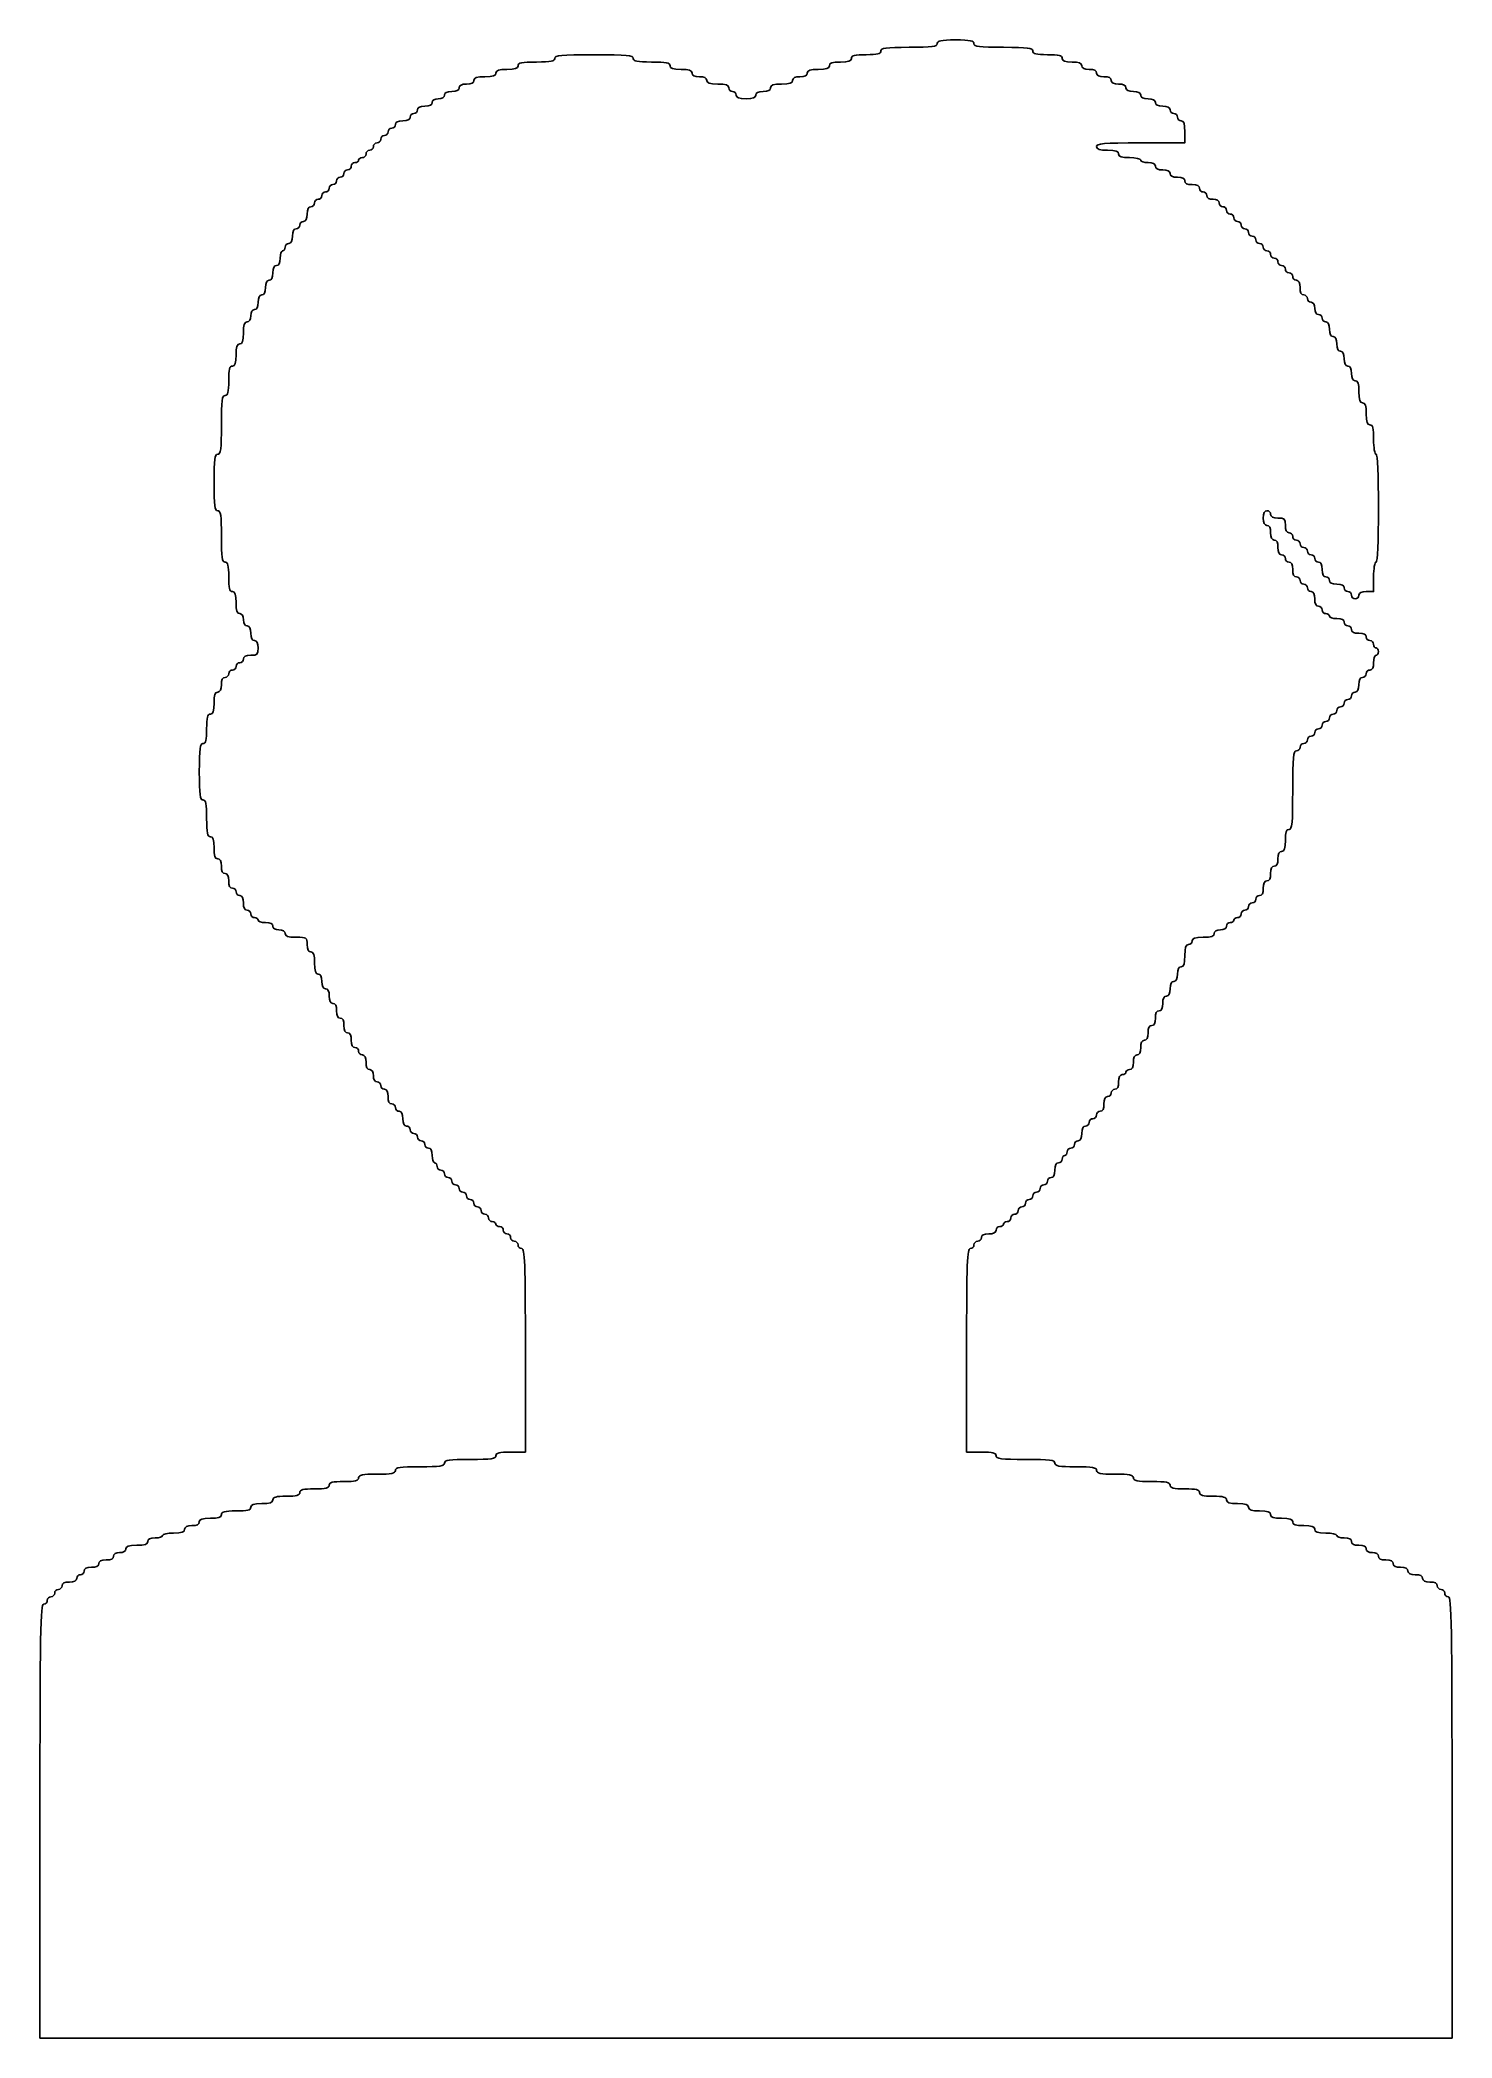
# Model space of a CAD drawing. Extents: x 59.8 to 108.5, y 158.6 to 227.6.
import ezdxf

# ---------------------------------------------------------------- set-up
doc = ezdxf.new("R2010")
doc.units = 0
doc.layers.add('Layer_2', color=7, linetype='CONTINUOUS')

msp = doc.modelspace()

# ---------------------------------------------------------------- linework, layer by layer
at = {"layer": 'Layer_2', "color": 7}
for points in [[(99.300502, 224.422009), (99.300502, 224.041009), (97.776502, 224.041009)], [(105.81983, 209.055001), (105.81983, 208.547001), (105.56583, 208.547001)], [(76.017167, 178.82892), (76.525167, 178.82892), (76.525167, 182.34259)], [(91.765162, 182.34251), (91.765162, 178.82884), (92.273162, 178.82884)], [(108.52917, 166.21344), (108.52917, 158.59344), (84.145167, 158.59344), (59.761166, 158.59344), (59.761166, 166.08652)]]:
    msp.add_lwpolyline(points, dxfattribs=at)
for points in [[(77.541168, 226.962009), (77.541168, 227.069607), (77.74813, 227.089009), (78.895835, 227.089009)], [(78.895835, 227.089009), (80.043539, 227.089009), (80.250501, 227.069609), (80.250501, 226.962009)], [(87.785835, 226.962009), (87.785835, 227.060789), (87.898723, 227.089009), (88.293835, 227.089009)], [(88.293835, 227.089009), (88.688946, 227.089009), (88.801835, 227.117229), (88.801835, 227.216009)], [(88.801835, 227.216009), (88.801835, 227.321536), (88.966464, 227.343009), (89.775501, 227.343009)], [(89.775501, 227.343009), (90.584539, 227.343009), (90.749168, 227.364479), (90.749168, 227.470009)], [(90.749168, 227.470009), (90.749168, 227.571609), (90.876168, 227.597009), (91.384168, 227.597009)], [(91.384168, 227.597009), (91.892168, 227.597009), (92.019168, 227.571609), (92.019168, 227.470009)], [(92.019168, 227.470009), (92.019168, 227.364176), (92.188502, 227.343009), (93.035168, 227.343009)], [(93.035168, 227.343009), (93.881835, 227.343009), (94.051168, 227.321839), (94.051168, 227.216009)], [(94.051168, 227.216009), (94.051168, 227.117229), (94.164057, 227.089009), (94.559168, 227.089009)], [(94.559168, 227.089009), (94.95428, 227.089009), (95.067168, 227.060789), (95.067168, 226.962009)], [(75.128168, 226.327009), (75.41039, 226.327009), (75.509168, 226.359939), (75.509168, 226.454009)], [(75.509168, 226.454009), (75.509168, 226.548079), (75.607948, 226.581009), (75.890168, 226.581009)], [(75.890168, 226.581009), (76.17239, 226.581009), (76.271168, 226.613939), (76.271168, 226.708009)], [(76.271168, 226.708009), (76.271168, 226.809609), (76.398168, 226.835009), (76.906168, 226.835009)], [(76.906168, 226.835009), (77.414168, 226.835009), (77.541168, 226.860409), (77.541168, 226.962009)], [(80.250501, 226.962009), (80.250501, 226.860409), (80.377501, 226.835009), (80.885501, 226.835009)], [(80.885501, 226.835009), (81.393501, 226.835009), (81.520501, 226.809609), (81.520501, 226.708009)], [(81.520501, 226.708009), (81.520501, 226.613939), (81.619281, 226.581009), (81.901501, 226.581009)], [(81.901501, 226.581009), (82.183723, 226.581009), (82.282501, 226.548079), (82.282501, 226.454009)], [(82.282501, 226.454009), (82.282501, 226.369339), (82.367171, 226.327009), (82.536501, 226.327009)], [(86.007835, 226.327009), (86.177168, 226.327009), (86.261835, 226.369339), (86.261835, 226.454009)], [(86.261835, 226.454009), (86.261835, 226.548079), (86.360615, 226.581009), (86.642835, 226.581009)], [(86.642835, 226.581009), (86.925057, 226.581009), (87.023835, 226.613939), (87.023835, 226.708009)], [(87.023835, 226.708009), (87.023835, 226.802079), (87.122615, 226.835009), (87.404835, 226.835009)], [(87.404835, 226.835009), (87.687057, 226.835009), (87.785835, 226.867939), (87.785835, 226.962009)], [(95.067168, 226.962009), (95.067168, 226.870289), (95.161238, 226.835009), (95.405835, 226.835009)], [(95.405835, 226.835009), (95.650428, 226.835009), (95.744502, 226.799729), (95.744502, 226.708009)], [(95.744502, 226.708009), (95.744502, 226.623339), (95.829172, 226.581009), (95.998502, 226.581009)], [(95.998502, 226.581009), (96.167835, 226.581009), (96.252502, 226.538679), (96.252502, 226.454009)], [(96.252502, 226.454009), (96.252502, 226.369339), (96.337172, 226.327009), (96.506502, 226.327009)], [(73.519501, 225.565009), (73.651205, 225.565009), (73.731168, 225.612989), (73.731168, 225.692009)], [(73.731168, 225.692009), (73.731168, 225.776679), (73.815838, 225.819009), (73.985168, 225.819009)], [(73.985168, 225.819009), (74.154501, 225.819009), (74.239168, 225.861339), (74.239168, 225.946009)], [(74.239168, 225.946009), (74.239168, 226.030679), (74.323838, 226.073009), (74.493168, 226.073009)], [(74.493168, 226.073009), (74.662501, 226.073009), (74.747168, 226.115339), (74.747168, 226.200009)], [(74.747168, 226.200009), (74.747168, 226.294079), (74.845948, 226.327009), (75.128168, 226.327009)], [(82.536501, 226.327009), (82.705835, 226.327009), (82.790501, 226.284679), (82.790501, 226.200009)], [(82.790501, 226.200009), (82.790501, 226.105939), (82.889281, 226.073009), (83.171501, 226.073009)], [(83.171501, 226.073009), (83.453723, 226.073009), (83.552501, 226.040079), (83.552501, 225.946009)], [(83.552501, 225.946009), (83.552501, 225.876159), (83.609651, 225.819009), (83.679501, 225.819009)], [(83.679501, 225.819009), (83.749351, 225.819009), (83.806501, 225.761859), (83.806501, 225.692009)], [(83.806501, 225.692009), (83.806501, 225.600289), (83.900571, 225.565009), (84.145168, 225.565009)], [(84.145168, 225.565009), (84.389761, 225.565009), (84.483835, 225.600289), (84.483835, 225.692009)], [(84.483835, 225.692009), (84.483835, 225.776679), (84.568505, 225.819009), (84.737835, 225.819009)], [(84.737835, 225.819009), (84.907168, 225.819009), (84.991835, 225.861339), (84.991835, 225.946009)], [(84.991835, 225.946009), (84.991835, 226.040079), (85.090615, 226.073009), (85.372835, 226.073009)], [(85.372835, 226.073009), (85.655057, 226.073009), (85.753835, 226.105939), (85.753835, 226.200009)], [(85.753835, 226.200009), (85.753835, 226.284679), (85.838505, 226.327009), (86.007835, 226.327009)], [(96.506502, 226.327009), (96.675835, 226.327009), (96.760502, 226.284679), (96.760502, 226.200009)], [(96.760502, 226.200009), (96.760502, 226.115339), (96.845172, 226.073009), (97.014502, 226.073009)], [(97.014502, 226.073009), (97.183835, 226.073009), (97.268502, 226.030679), (97.268502, 225.946009)], [(97.268502, 225.946009), (97.268502, 225.861339), (97.353172, 225.819009), (97.522502, 225.819009)], [(97.522502, 225.819009), (97.691835, 225.819009), (97.776502, 225.776679), (97.776502, 225.692009)], [(97.776502, 225.692009), (97.776502, 225.607339), (97.861172, 225.565009), (98.030502, 225.565009)], [(72.545834, 224.930009), (72.545834, 224.999859), (72.602984, 225.057009), (72.672834, 225.057009)], [(72.672834, 225.057009), (72.742684, 225.057009), (72.799834, 225.114159), (72.799834, 225.184009)], [(72.799834, 225.184009), (72.799834, 225.268679), (72.884504, 225.311009), (73.053834, 225.311009)], [(73.053834, 225.311009), (73.223168, 225.311009), (73.307834, 225.353339), (73.307834, 225.438009)], [(73.307834, 225.438009), (73.307834, 225.517029), (73.387794, 225.565009), (73.519501, 225.565009)], [(98.030502, 225.565009), (98.199835, 225.565009), (98.284502, 225.522679), (98.284502, 225.438009)], [(98.284502, 225.438009), (98.284502, 225.353339), (98.369172, 225.311009), (98.538502, 225.311009)], [(98.538502, 225.311009), (98.707835, 225.311009), (98.792502, 225.268679), (98.792502, 225.184009)], [(98.792502, 225.184009), (98.792502, 225.114159), (98.849652, 225.057009), (98.919502, 225.057009)], [(98.919502, 225.057009), (98.989352, 225.057009), (99.046502, 224.999859), (99.046502, 224.930009)], [(71.529834, 224.168009), (71.529834, 224.237859), (71.586984, 224.295009), (71.656834, 224.295009)], [(71.656834, 224.295009), (71.726684, 224.295009), (71.783834, 224.352159), (71.783834, 224.422009)], [(71.783834, 224.422009), (71.783834, 224.491859), (71.840984, 224.549009), (71.910834, 224.549009)], [(71.910834, 224.549009), (71.980684, 224.549009), (72.037834, 224.606159), (72.037834, 224.676009)], [(72.037834, 224.676009), (72.037834, 224.760679), (72.122504, 224.803009), (72.291834, 224.803009)], [(72.291834, 224.803009), (72.461168, 224.803009), (72.545834, 224.845339), (72.545834, 224.930009)], [(99.046502, 224.930009), (99.046502, 224.860159), (99.103652, 224.803009), (99.173502, 224.803009)], [(99.173502, 224.803009), (99.267572, 224.803009), (99.300502, 224.704229), (99.300502, 224.422009)], [(70.894834, 223.533009), (70.964684, 223.533009), (71.021834, 223.590159), (71.021834, 223.660009)], [(71.021834, 223.660009), (71.021834, 223.729859), (71.078984, 223.787009), (71.148834, 223.787009)], [(71.148834, 223.787009), (71.218684, 223.787009), (71.275834, 223.844159), (71.275834, 223.914009)], [(71.275834, 223.914009), (71.275834, 223.983859), (71.332984, 224.041009), (71.402834, 224.041009)], [(71.402834, 224.041009), (71.472684, 224.041009), (71.529834, 224.098159), (71.529834, 224.168009)], [(97.776502, 224.041009), (96.47828, 224.041009), (96.252502, 224.022199), (96.252502, 223.914009)], [(96.252502, 223.914009), (96.252502, 223.819939), (96.351282, 223.787009), (96.633502, 223.787009)], [(96.633502, 223.787009), (96.915724, 223.787009), (97.014502, 223.754079), (97.014502, 223.660009)], [(97.014502, 223.660009), (97.014502, 223.565939), (97.113282, 223.533009), (97.395502, 223.533009)], [(70.132834, 222.855669), (70.202684, 222.855669), (70.259834, 222.912819), (70.259834, 222.982669)], [(70.259834, 222.982669), (70.259834, 223.052519), (70.316984, 223.109669), (70.386834, 223.109669)], [(70.386834, 223.109669), (70.456684, 223.109669), (70.513834, 223.166819), (70.513834, 223.236669)], [(70.513834, 223.236669), (70.513834, 223.306519), (70.570984, 223.363669), (70.640834, 223.363669)], [(70.640834, 223.363669), (70.710684, 223.363669), (70.767834, 223.401769), (70.767834, 223.448339)], [(70.767834, 223.448339), (70.767834, 223.494909), (70.824984, 223.533009), (70.894834, 223.533009)], [(97.395502, 223.533009), (97.605052, 223.533009), (97.776502, 223.494909), (97.776502, 223.448339)], [(97.776502, 223.448339), (97.776502, 223.401769), (97.890802, 223.363669), (98.030502, 223.363669)], [(98.030502, 223.363669), (98.199835, 223.363669), (98.284502, 223.321339), (98.284502, 223.236669)], [(98.284502, 223.236669), (98.284502, 223.151999), (98.369172, 223.109669), (98.538502, 223.109669)], [(98.538502, 223.109669), (98.707835, 223.109669), (98.792502, 223.067339), (98.792502, 222.982669)], [(98.792502, 222.982669), (98.792502, 222.897999), (98.877172, 222.855669), (99.046502, 222.855669)], [(69.370834, 222.093669), (69.440684, 222.093669), (69.497834, 222.150819), (69.497834, 222.220669)], [(69.497834, 222.220669), (69.497834, 222.290519), (69.554984, 222.347669), (69.624834, 222.347669)], [(69.624834, 222.347669), (69.694684, 222.347669), (69.751834, 222.404819), (69.751834, 222.474669)], [(69.751834, 222.474669), (69.751834, 222.544519), (69.808984, 222.601669), (69.878834, 222.601669)], [(69.878834, 222.601669), (69.948684, 222.601669), (70.005834, 222.658819), (70.005834, 222.728669)], [(70.005834, 222.728669), (70.005834, 222.798519), (70.062984, 222.855669), (70.132834, 222.855669)], [(99.046502, 222.855669), (99.215835, 222.855669), (99.300502, 222.813339), (99.300502, 222.728669)], [(99.300502, 222.728669), (99.300502, 222.643999), (99.385172, 222.601669), (99.554502, 222.601669)], [(99.554502, 222.601669), (99.723835, 222.601669), (99.808502, 222.559339), (99.808502, 222.474669)], [(99.808502, 222.474669), (99.808502, 222.404819), (99.865652, 222.347669), (99.935502, 222.347669)], [(99.935502, 222.347669), (100.005352, 222.347669), (100.0625, 222.290519), (100.0625, 222.220669)], [(100.0625, 222.220669), (100.0625, 222.141649), (100.1425, 222.093669), (100.27417, 222.093669)], [(68.862834, 221.331669), (68.947504, 221.331669), (68.989834, 221.416339), (68.989834, 221.585669)], [(68.989834, 221.585669), (68.989834, 221.755002), (69.032164, 221.839669), (69.116834, 221.839669)], [(69.116834, 221.839669), (69.186684, 221.839669), (69.243834, 221.896819), (69.243834, 221.966669)], [(69.243834, 221.966669), (69.243834, 222.036519), (69.300984, 222.093669), (69.370834, 222.093669)], [(100.27417, 222.093669), (100.40587, 222.093669), (100.48583, 222.045689), (100.48583, 221.966669)], [(100.48583, 221.966669), (100.48583, 221.896819), (100.54293, 221.839669), (100.61283, 221.839669)], [(100.61283, 221.839669), (100.68273, 221.839669), (100.73983, 221.782519), (100.73983, 221.712669)], [(100.73983, 221.712669), (100.73983, 221.642819), (100.79703, 221.585669), (100.86683, 221.585669)], [(100.86683, 221.585669), (100.93673, 221.585669), (100.99383, 221.528519), (100.99383, 221.458669)], [(68.354834, 220.569669), (68.439504, 220.569669), (68.481834, 220.654339), (68.481834, 220.823669)], [(68.481834, 220.823669), (68.481834, 220.993002), (68.524164, 221.077669), (68.608834, 221.077669)], [(68.608834, 221.077669), (68.678684, 221.077669), (68.735834, 221.134819), (68.735834, 221.204669)], [(68.735834, 221.204669), (68.735834, 221.274519), (68.792984, 221.331669), (68.862834, 221.331669)], [(100.99383, 221.458669), (100.99383, 221.388819), (101.05093, 221.331669), (101.12083, 221.331669)], [(101.12083, 221.331669), (101.19073, 221.331669), (101.24783, 221.274519), (101.24783, 221.204669)], [(101.24783, 221.204669), (101.24783, 221.134819), (101.30503, 221.077669), (101.37483, 221.077669)], [(101.37483, 221.077669), (101.44473, 221.077669), (101.50183, 221.020519), (101.50183, 220.950669)], [(101.50183, 220.950669), (101.50183, 220.880819), (101.55903, 220.823669), (101.62883, 220.823669)], [(101.62883, 220.823669), (101.69873, 220.823669), (101.75583, 220.766519), (101.75583, 220.696669)], [(68.058494, 220.061668), (68.058494, 220.201368), (68.096594, 220.315668), (68.143164, 220.315668)], [(68.143164, 220.315668), (68.189734, 220.315668), (68.227834, 220.372818), (68.227834, 220.442668)], [(68.227834, 220.442668), (68.227834, 220.512518), (68.284984, 220.569669), (68.354834, 220.569669)], [(101.75583, 220.696669), (101.75583, 220.626819), (101.81293, 220.569669), (101.88283, 220.569669)], [(101.88283, 220.569669), (101.95273, 220.569669), (102.00983, 220.512519), (102.00983, 220.442668)], [(102.00983, 220.442668), (102.00983, 220.372818), (102.06703, 220.315668), (102.13683, 220.315668)], [(102.13683, 220.315668), (102.20673, 220.315668), (102.26383, 220.258518), (102.26383, 220.188668)], [(102.26383, 220.188668), (102.26383, 220.118818), (102.32103, 220.061668), (102.39083, 220.061668)], [(67.677494, 219.299668), (67.762164, 219.299668), (67.804494, 219.384338), (67.804494, 219.553668)], [(67.804494, 219.553668), (67.804494, 219.723002), (67.846824, 219.807668), (67.931494, 219.807668)], [(67.931494, 219.807668), (68.016164, 219.807668), (68.058494, 219.892338), (68.058494, 220.061668)], [(102.39083, 220.061668), (102.46073, 220.061668), (102.51783, 220.004518), (102.51783, 219.934668)], [(102.51783, 219.934668), (102.51783, 219.864818), (102.57493, 219.807668), (102.64483, 219.807668)], [(102.64483, 219.807668), (102.71473, 219.807668), (102.77183, 219.750518), (102.77183, 219.680668)], [(102.77183, 219.680668), (102.77183, 219.610818), (102.82903, 219.553668), (102.89883, 219.553668)], [(102.89883, 219.553668), (102.96873, 219.553668), (103.02583, 219.496518), (103.02583, 219.426668)], [(67.296494, 218.537668), (67.296494, 218.707002), (67.338824, 218.791668), (67.423494, 218.791668)], [(67.423494, 218.791668), (67.508164, 218.791668), (67.550494, 218.876338), (67.550494, 219.045668)], [(67.550494, 219.045668), (67.550494, 219.215002), (67.592824, 219.299668), (67.677494, 219.299668)], [(103.02583, 219.426668), (103.02583, 219.356818), (103.08303, 219.299668), (103.15283, 219.299668)], [(103.15283, 219.299668), (103.23753, 219.299668), (103.27983, 219.214998), (103.27983, 219.045668)], [(103.27983, 219.045668), (103.27983, 218.876335), (103.32213, 218.791668), (103.40683, 218.791668)], [(103.40683, 218.791668), (103.47673, 218.791668), (103.53383, 218.734518), (103.53383, 218.664668)], [(66.915494, 217.860335), (66.994514, 217.860335), (67.042494, 217.940295), (67.042494, 218.072002)], [(67.042494, 218.072002), (67.042494, 218.203706), (67.090474, 218.283668), (67.169494, 218.283668)], [(67.169494, 218.283668), (67.254164, 218.283668), (67.296494, 218.368338), (67.296494, 218.537668)], [(103.53383, 218.664668), (103.53383, 218.594818), (103.59103, 218.537668), (103.66083, 218.537668)], [(103.66083, 218.537668), (103.73983, 218.537668), (103.78783, 218.457708), (103.78783, 218.326002)], [(103.78783, 218.326002), (103.78783, 218.194298), (103.83583, 218.114335), (103.91483, 218.114335)], [(103.91483, 218.114335), (103.98473, 218.114335), (104.04183, 218.057185), (104.04183, 217.987335)], [(66.661494, 217.098335), (66.755564, 217.098335), (66.788494, 217.197115), (66.788494, 217.479335)], [(66.788494, 217.479335), (66.788494, 217.761557), (66.821424, 217.860335), (66.915494, 217.860335)], [(104.04183, 217.987335), (104.04183, 217.917485), (104.09893, 217.860335), (104.16883, 217.860335)], [(104.16883, 217.860335), (104.25353, 217.860335), (104.29583, 217.775665), (104.29583, 217.606335)], [(104.29583, 217.606335), (104.29583, 217.437002), (104.33813, 217.352335), (104.42283, 217.352335)], [(66.407494, 216.336335), (66.501564, 216.336335), (66.534494, 216.435115), (66.534494, 216.717335)], [(66.534494, 216.717335), (66.534494, 216.999557), (66.567424, 217.098335), (66.661494, 217.098335)], [(104.42283, 217.352335), (104.50753, 217.352335), (104.54983, 217.267665), (104.54983, 217.098335)], [(104.54983, 217.098335), (104.54983, 216.929002), (104.59213, 216.844335), (104.67683, 216.844335)], [(104.67683, 216.844335), (104.76153, 216.844335), (104.80383, 216.759665), (104.80383, 216.590335)], [(66.280494, 215.828335), (66.280494, 216.223446), (66.308714, 216.336335), (66.407494, 216.336335)], [(104.80383, 216.590335), (104.80383, 216.421002), (104.84613, 216.336335), (104.93083, 216.336335)], [(104.93083, 216.336335), (105.01553, 216.336335), (105.05783, 216.251665), (105.05783, 216.082335)], [(105.05783, 216.082335), (105.05783, 215.913001), (105.10013, 215.828335), (105.18483, 215.828335)], [(66.026494, 214.304335), (66.026494, 215.151001), (66.047664, 215.320335), (66.153494, 215.320335)], [(66.153494, 215.320335), (66.252274, 215.320335), (66.280494, 215.433223), (66.280494, 215.828335)], [(105.18483, 215.828335), (105.27893, 215.828335), (105.31183, 215.729555), (105.31183, 215.447335)], [(105.31183, 215.447335), (105.31183, 215.165113), (105.34473, 215.066335), (105.43883, 215.066335)], [(105.43883, 215.066335), (105.53293, 215.066335), (105.56583, 214.967555), (105.56583, 214.685335)], [(105.56583, 214.685335), (105.56583, 214.403113), (105.59873, 214.304335), (105.69283, 214.304335)], [(65.899494, 213.288335), (66.005327, 213.288335), (66.026494, 213.457668), (66.026494, 214.304335)], [(105.69283, 214.304335), (105.79163, 214.304335), (105.81983, 214.191446), (105.81983, 213.796335)], [(65.772494, 212.314668), (65.772494, 213.123705), (65.793964, 213.288335), (65.899494, 213.288335)], [(105.81983, 213.796335), (105.81983, 213.514113), (105.85743, 213.288335), (105.90453, 213.288335)], [(105.90453, 213.288335), (105.95843, 213.288335), (105.98923, 212.611001), (105.98923, 211.425668)], [(65.899494, 211.341001), (65.793967, 211.341001), (65.772494, 211.50563), (65.772494, 212.314668)], [(66.026494, 210.452001), (66.026494, 211.185779), (66.004324, 211.341001), (65.899494, 211.341001)], [(102.13683, 211.341001), (102.05213, 211.341001), (102.00983, 211.256331), (102.00983, 211.087001)], [(102.26383, 211.214001), (102.26383, 211.283851), (102.20673, 211.341001), (102.13683, 211.341001)], [(102.51783, 211.087001), (102.3485, 211.087001), (102.26383, 211.129331), (102.26383, 211.214001)], [(105.98923, 211.425668), (105.98923, 210.240334), (105.95843, 209.563001), (105.90453, 209.563001)], [(102.00983, 211.087001), (102.00983, 210.917668), (102.05213, 210.833001), (102.13683, 210.833001)], [(102.13683, 210.833001), (102.22153, 210.833001), (102.26383, 210.748331), (102.26383, 210.579001)], [(102.26383, 210.579001), (102.26383, 210.409668), (102.30613, 210.325001), (102.39083, 210.325001)], [(102.77183, 210.833001), (102.77183, 211.058779), (102.74363, 211.087001), (102.51783, 211.087001)], [(102.89883, 210.579001), (102.81413, 210.579001), (102.77183, 210.663671), (102.77183, 210.833001)], [(103.02583, 210.452001), (103.02583, 210.521851), (102.96873, 210.579001), (102.89883, 210.579001)], [(66.153494, 209.563001), (66.048668, 209.563001), (66.026494, 209.718223), (66.026494, 210.452001)], [(102.39083, 210.325001), (102.47553, 210.325001), (102.51783, 210.240331), (102.51783, 210.071001)], [(102.51783, 210.071001), (102.51783, 209.901668), (102.56013, 209.817001), (102.64483, 209.817001)], [(102.64483, 209.817001), (102.71473, 209.817001), (102.77183, 209.759851), (102.77183, 209.690001)], [(103.15283, 210.325001), (103.08303, 210.325001), (103.02583, 210.382151), (103.02583, 210.452001)], [(103.27983, 210.198001), (103.27983, 210.267851), (103.22263, 210.325001), (103.15283, 210.325001)], [(103.40683, 210.071001), (103.33693, 210.071001), (103.27983, 210.128151), (103.27983, 210.198001)], [(103.53383, 209.944001), (103.53383, 210.013851), (103.47673, 210.071001), (103.40683, 210.071001)], [(103.66083, 209.817001), (103.59093, 209.817001), (103.53383, 209.874151), (103.53383, 209.944001)], [(103.78783, 209.690001), (103.78783, 209.759851), (103.73073, 209.817001), (103.66083, 209.817001)], [(66.280494, 209.055001), (66.280494, 209.450112), (66.252274, 209.563001), (66.153494, 209.563001)], [(102.77183, 209.690001), (102.77183, 209.620151), (102.82903, 209.563001), (102.89883, 209.563001)], [(102.89883, 209.563001), (102.98353, 209.563001), (103.02583, 209.478331), (103.02583, 209.309001)], [(103.02583, 209.309001), (103.02583, 209.139668), (103.06813, 209.055001), (103.15283, 209.055001)], [(103.91483, 209.563001), (103.84503, 209.563001), (103.78783, 209.620151), (103.78783, 209.690001)], [(104.04183, 209.309001), (104.04183, 209.478334), (103.99953, 209.563001), (103.91483, 209.563001)], [(104.16883, 209.055001), (104.08413, 209.055001), (104.04183, 209.139671), (104.04183, 209.309001)], [(105.90453, 209.563001), (105.85753, 209.563001), (105.81983, 209.337223), (105.81983, 209.055001)], [(66.407494, 208.547001), (66.308714, 208.547001), (66.280494, 208.65989), (66.280494, 209.055001)], [(66.534494, 208.166001), (66.534494, 208.448223), (66.501564, 208.547001), (66.407494, 208.547001)], [(103.15283, 209.055001), (103.22273, 209.055001), (103.27983, 208.997851), (103.27983, 208.928001)], [(103.27983, 208.928001), (103.27983, 208.858151), (103.33693, 208.801001), (103.40683, 208.801001)], [(103.40683, 208.801001), (103.47673, 208.801001), (103.53383, 208.743851), (103.53383, 208.674001)], [(103.53383, 208.674001), (103.53383, 208.604151), (103.59103, 208.547001), (103.66083, 208.547001)], [(103.66083, 208.547001), (103.74553, 208.547001), (103.78783, 208.462331), (103.78783, 208.293001)], [(104.29583, 208.928001), (104.29583, 208.997851), (104.23873, 209.055001), (104.16883, 209.055001)], [(104.54983, 208.801001), (104.3805, 208.801001), (104.29583, 208.843331), (104.29583, 208.928001)], [(104.80383, 208.674001), (104.80383, 208.758671), (104.71913, 208.801001), (104.54983, 208.801001)], [(104.93083, 208.547001), (104.86093, 208.547001), (104.80383, 208.604151), (104.80383, 208.674001)], [(105.05783, 208.420001), (105.05783, 208.489851), (105.00073, 208.547001), (104.93083, 208.547001)], [(105.18483, 208.293001), (105.11493, 208.293001), (105.05783, 208.350151), (105.05783, 208.420001)], [(105.31183, 208.420001), (105.31183, 208.350151), (105.25463, 208.293001), (105.18483, 208.293001)], [(105.56583, 208.547001), (105.3965, 208.547001), (105.31183, 208.504671), (105.31183, 208.420001)], [(66.661494, 207.785001), (66.567424, 207.785001), (66.534494, 207.883781), (66.534494, 208.166001)], [(66.788494, 207.573334), (66.788494, 207.705038), (66.740514, 207.785001), (66.661494, 207.785001)], [(103.78783, 208.293001), (103.78783, 208.123668), (103.83013, 208.039001), (103.91483, 208.039001)], [(103.91483, 208.039001), (103.98473, 208.039001), (104.04183, 207.981851), (104.04183, 207.912001)], [(104.04183, 207.912001), (104.04183, 207.842151), (104.09893, 207.785001), (104.16883, 207.785001)], [(104.16883, 207.785001), (104.23873, 207.785001), (104.29583, 207.746901), (104.29583, 207.700331)], [(66.915494, 207.361667), (66.836474, 207.361667), (66.788494, 207.441627), (66.788494, 207.573334)], [(67.042494, 207.107667), (67.042494, 207.277001), (67.000164, 207.361667), (66.915494, 207.361667)], [(67.169494, 206.853667), (67.084824, 206.853667), (67.042494, 206.938337), (67.042494, 207.107667)], [(104.29583, 207.700331), (104.29583, 207.653761), (104.41013, 207.615661), (104.54983, 207.615661)], [(104.54983, 207.615661), (104.71917, 207.615661), (104.80383, 207.573331), (104.80383, 207.488661)], [(104.80383, 207.488661), (104.80383, 207.418811), (104.86093, 207.36166), (104.93083, 207.36166)], [(104.93083, 207.36166), (105.00073, 207.36166), (105.05783, 207.30451), (105.05783, 207.23466)], [(105.05783, 207.23466), (105.05783, 207.14999), (105.14253, 207.10766), (105.31183, 207.10766)], [(105.31183, 207.10766), (105.48117, 207.10766), (105.56583, 207.06533), (105.56583, 206.98066)], [(66.788494, 206.218667), (66.788494, 206.303337), (66.873164, 206.345667), (67.042494, 206.345667)], [(67.042494, 206.345667), (67.268272, 206.345667), (67.296494, 206.373887), (67.296494, 206.599667)], [(67.296494, 206.599667), (67.296494, 206.769001), (67.254164, 206.853667), (67.169494, 206.853667)], [(105.56583, 206.98066), (105.56583, 206.91081), (105.62293, 206.85366), (105.69283, 206.85366)], [(105.69283, 206.85366), (105.76273, 206.85366), (105.81983, 206.79651), (105.81983, 206.72666)], [(105.81983, 206.72666), (105.81983, 206.65681), (105.85793, 206.59966), (105.90453, 206.59966)], [(105.90453, 206.34566), (105.85793, 206.34566), (105.81983, 206.23136), (105.81983, 206.09166)], [(105.90453, 206.59966), (105.95113, 206.59966), (105.98923, 206.54251), (105.98923, 206.47266)], [(105.98923, 206.47266), (105.98923, 206.40281), (105.95113, 206.34566), (105.90453, 206.34566)], [(66.153494, 205.583667), (66.223344, 205.583667), (66.280494, 205.640817), (66.280494, 205.710667)], [(66.280494, 205.710667), (66.280494, 205.780517), (66.337644, 205.837667), (66.407494, 205.837667)], [(66.407494, 205.837667), (66.477344, 205.837667), (66.534494, 205.894817), (66.534494, 205.964667)], [(66.534494, 205.964667), (66.534494, 206.034517), (66.591644, 206.091667), (66.661494, 206.091667)], [(66.661494, 206.091667), (66.731344, 206.091667), (66.788494, 206.148817), (66.788494, 206.218667)], [(105.56583, 205.71066), (105.56583, 205.64081), (105.50863, 205.58366), (105.43883, 205.58366)], [(105.69283, 205.83766), (105.62293, 205.83766), (105.56583, 205.78051), (105.56583, 205.71066)], [(105.81983, 206.09166), (105.81983, 205.922327), (105.77753, 205.83766), (105.69283, 205.83766)], [(65.772494, 204.694667), (65.772494, 204.976889), (65.805424, 205.075667), (65.899494, 205.075667)], [(65.899494, 205.075667), (65.984164, 205.075667), (66.026494, 205.160337), (66.026494, 205.329667)], [(66.026494, 205.329667), (66.026494, 205.499001), (66.068824, 205.583667), (66.153494, 205.583667)], [(105.05783, 204.94866), (105.05783, 204.87881), (105.00073, 204.82166), (104.93083, 204.82166)], [(105.18483, 205.07566), (105.11493, 205.07566), (105.05783, 205.01851), (105.05783, 204.94866)], [(105.31183, 205.32966), (105.31183, 205.160327), (105.26953, 205.07566), (105.18483, 205.07566)], [(105.43883, 205.58366), (105.35413, 205.58366), (105.31183, 205.49899), (105.31183, 205.32966)], [(65.518494, 203.805667), (65.518494, 204.200779), (65.546714, 204.313667), (65.645494, 204.313667)], [(65.645494, 204.313667), (65.739564, 204.313667), (65.772494, 204.412447), (65.772494, 204.694667)], [(104.42283, 204.31366), (104.35293, 204.31366), (104.29583, 204.25651), (104.29583, 204.18666)], [(104.54983, 204.44066), (104.54983, 204.37081), (104.49263, 204.31366), (104.42283, 204.31366)], [(104.67683, 204.56766), (104.60693, 204.56766), (104.54983, 204.51051), (104.54983, 204.44066)], [(104.80383, 204.69466), (104.80383, 204.62481), (104.74663, 204.56766), (104.67683, 204.56766)], [(104.93083, 204.82166), (104.86093, 204.82166), (104.80383, 204.76451), (104.80383, 204.69466)], [(65.391494, 203.297667), (65.490274, 203.297667), (65.518494, 203.410556), (65.518494, 203.805667)], [(103.78783, 203.67866), (103.78783, 203.60881), (103.73073, 203.55166), (103.66083, 203.55166)], [(103.91483, 203.80566), (103.84503, 203.80566), (103.78783, 203.74851), (103.78783, 203.67866)], [(104.04183, 203.93266), (104.04183, 203.86281), (103.98463, 203.80566), (103.91483, 203.80566)], [(104.16883, 204.05966), (104.09893, 204.05966), (104.04183, 204.00251), (104.04183, 203.93266)], [(104.29583, 204.18666), (104.29583, 204.11681), (104.23873, 204.05966), (104.16883, 204.05966)], [(65.264494, 202.324), (65.264494, 203.133038), (65.285964, 203.297667), (65.391494, 203.297667)], [(103.15283, 203.04366), (103.04524, 203.04366), (103.02583, 202.836698), (103.02583, 201.688993)], [(103.27983, 203.17066), (103.27983, 203.10081), (103.22263, 203.04366), (103.15283, 203.04366)], [(103.40683, 203.29766), (103.33693, 203.29766), (103.27983, 203.24051), (103.27983, 203.17066)], [(103.53383, 203.42466), (103.53383, 203.35481), (103.47673, 203.29766), (103.40683, 203.29766)], [(103.66083, 203.55166), (103.59093, 203.55166), (103.53383, 203.49451), (103.53383, 203.42466)], [(65.391494, 201.350334), (65.285967, 201.350334), (65.264494, 201.514963), (65.264494, 202.324)], [(103.02583, 201.688993), (103.02583, 200.541289), (103.00643, 200.334327), (102.89883, 200.334327)], [(65.518494, 200.715334), (65.518494, 201.223334), (65.493094, 201.350334), (65.391494, 201.350334)], [(65.645494, 200.080334), (65.543894, 200.080334), (65.518494, 200.207334), (65.518494, 200.715334)], [(102.89883, 200.334327), (102.80473, 200.334327), (102.77183, 200.235547), (102.77183, 199.953327)], [(65.772494, 199.699334), (65.772494, 199.981556), (65.739564, 200.080334), (65.645494, 200.080334)], [(65.899494, 199.318334), (65.805424, 199.318334), (65.772494, 199.417114), (65.772494, 199.699334)], [(102.64483, 199.572327), (102.56013, 199.572327), (102.51783, 199.487657), (102.51783, 199.318327)], [(102.77183, 199.953327), (102.77183, 199.671105), (102.73893, 199.572327), (102.64483, 199.572327)], [(66.026494, 199.064334), (66.026494, 199.233667), (65.984164, 199.318334), (65.899494, 199.318334)], [(66.153494, 198.810334), (66.068824, 198.810334), (66.026494, 198.895004), (66.026494, 199.064334)], [(66.280494, 198.556333), (66.280494, 198.725667), (66.238164, 198.810334), (66.153494, 198.810334)], [(102.26383, 198.810327), (102.26383, 198.640993), (102.22153, 198.556326), (102.13683, 198.556326)], [(102.39083, 199.064327), (102.30613, 199.064327), (102.26383, 198.979657), (102.26383, 198.810327)], [(102.51783, 199.318327), (102.51783, 199.148993), (102.47553, 199.064327), (102.39083, 199.064327)], [(66.407494, 198.302333), (66.322824, 198.302333), (66.280494, 198.387003), (66.280494, 198.556333)], [(66.534494, 198.175333), (66.534494, 198.245183), (66.477344, 198.302333), (66.407494, 198.302333)], [(66.661494, 198.048333), (66.591644, 198.048333), (66.534494, 198.105483), (66.534494, 198.175333)], [(66.788494, 197.794333), (66.788494, 197.963667), (66.746164, 198.048333), (66.661494, 198.048333)], [(101.88283, 198.048326), (101.81293, 198.048326), (101.75583, 197.991176), (101.75583, 197.921326)], [(102.00983, 198.302326), (102.00983, 198.132993), (101.96753, 198.048326), (101.88283, 198.048326)], [(102.13683, 198.556326), (102.05213, 198.556326), (102.00983, 198.471656), (102.00983, 198.302326)], [(66.915494, 197.540333), (66.830824, 197.540333), (66.788494, 197.625003), (66.788494, 197.794333)], [(67.042494, 197.413333), (67.042494, 197.483183), (66.985344, 197.540333), (66.915494, 197.540333)], [(67.169494, 197.286333), (67.099644, 197.286333), (67.042494, 197.343483), (67.042494, 197.413333)], [(101.24783, 197.413326), (101.24783, 197.343476), (101.19073, 197.286326), (101.12083, 197.286326)], [(101.37483, 197.540326), (101.30493, 197.540326), (101.24783, 197.483176), (101.24783, 197.413326)], [(101.50183, 197.667326), (101.50183, 197.597476), (101.44473, 197.540326), (101.37483, 197.540326)], [(101.62883, 197.794326), (101.55903, 197.794326), (101.50183, 197.737176), (101.50183, 197.667326)], [(101.75583, 197.921326), (101.75583, 197.851476), (101.69863, 197.794326), (101.62883, 197.794326)], [(67.296494, 197.201663), (67.296494, 197.248233), (67.239344, 197.286333), (67.169494, 197.286333)], [(67.550494, 197.116993), (67.410794, 197.116993), (67.296494, 197.155093), (67.296494, 197.201663)], [(67.804494, 196.98999), (67.804494, 197.07466), (67.719824, 197.116993), (67.550494, 197.116993)], [(68.016161, 196.86299), (67.884457, 196.86299), (67.804494, 196.91099), (67.804494, 196.98999)], [(68.227827, 196.73599), (68.227827, 196.81499), (68.147867, 196.86299), (68.016161, 196.86299)], [(68.608827, 196.60899), (68.326605, 196.60899), (68.227827, 196.64189), (68.227827, 196.73599)], [(100.3165, 196.73598), (100.3165, 196.64188), (100.2177, 196.60898), (99.935502, 196.60898)], [(100.52817, 196.86298), (100.39646, 196.86298), (100.3165, 196.81498), (100.3165, 196.73598)], [(100.73983, 196.98998), (100.73983, 196.91098), (100.65983, 196.86298), (100.52817, 196.86298)], [(100.86683, 197.116986), (100.79703, 197.116986), (100.73983, 197.059836), (100.73983, 196.98998)], [(100.99383, 197.201656), (100.99383, 197.155086), (100.93663, 197.116986), (100.86683, 197.116986)], [(101.12083, 197.286326), (101.05093, 197.286326), (100.99383, 197.248226), (100.99383, 197.201656)], [(68.989827, 196.35499), (68.989827, 196.59959), (68.975717, 196.60899), (68.608827, 196.60899)], [(69.116827, 196.10099), (69.032157, 196.10099), (68.989827, 196.18569), (68.989827, 196.35499)], [(69.243827, 195.71999), (69.243827, 196.00221), (69.210897, 196.10099), (69.116827, 196.10099)], [(99.300502, 195.97398), (99.300502, 195.69176), (99.267572, 195.59298), (99.173502, 195.59298)], [(99.427502, 196.35498), (99.333432, 196.35498), (99.300502, 196.25618), (99.300502, 195.97398)], [(99.554502, 196.48198), (99.554502, 196.41218), (99.497352, 196.35498), (99.427502, 196.35498)], [(99.935502, 196.60898), (99.65328, 196.60898), (99.554502, 196.57608), (99.554502, 196.48198)], [(69.370827, 195.33899), (69.276757, 195.33899), (69.243827, 195.43779), (69.243827, 195.71999)], [(69.497827, 195.08499), (69.497827, 195.25433), (69.455497, 195.33899), (69.370827, 195.33899)], [(99.046502, 195.33898), (99.046502, 195.16965), (99.004172, 195.08498), (98.919502, 195.08498)], [(99.173502, 195.59298), (99.088832, 195.59298), (99.046502, 195.50828), (99.046502, 195.33898)], [(69.624827, 194.83099), (69.540157, 194.83099), (69.497827, 194.91569), (69.497827, 195.08499)], [(69.751827, 194.57699), (69.751827, 194.74633), (69.709497, 194.83099), (69.624827, 194.83099)], [(98.792502, 194.83098), (98.792502, 194.66165), (98.750172, 194.57698), (98.665502, 194.57698)], [(98.919502, 195.08498), (98.834832, 195.08498), (98.792502, 195.00028), (98.792502, 194.83098)], [(69.878827, 194.32299), (69.794157, 194.32299), (69.751827, 194.40769), (69.751827, 194.57699)], [(70.005827, 194.06899), (70.005827, 194.23833), (69.963497, 194.32299), (69.878827, 194.32299)], [(70.132827, 193.81499), (70.048157, 193.81499), (70.005827, 193.89969), (70.005827, 194.06899)], [(98.411502, 194.06898), (98.326832, 194.06898), (98.284502, 193.98428), (98.284502, 193.81498)], [(98.538502, 194.32298), (98.538502, 194.15365), (98.496172, 194.06898), (98.411502, 194.06898)], [(98.665502, 194.57698), (98.580832, 194.57698), (98.538502, 194.49228), (98.538502, 194.32298)], [(70.259827, 193.56099), (70.259827, 193.73033), (70.217497, 193.81499), (70.132827, 193.81499)], [(70.386827, 193.30699), (70.302157, 193.30699), (70.259827, 193.39169), (70.259827, 193.56099)], [(70.513827, 193.05299), (70.513827, 193.22233), (70.471497, 193.30699), (70.386827, 193.30699)], [(98.030502, 193.30698), (98.030502, 193.13765), (97.988172, 193.05298), (97.903502, 193.05298)], [(98.157502, 193.56098), (98.072832, 193.56098), (98.030502, 193.47628), (98.030502, 193.30698)], [(98.284502, 193.81498), (98.284502, 193.64565), (98.242172, 193.56098), (98.157502, 193.56098)], [(70.640827, 192.79899), (70.556157, 192.79899), (70.513827, 192.88369), (70.513827, 193.05299)], [(70.767827, 192.67199), (70.767827, 192.74179), (70.710677, 192.79899), (70.640827, 192.79899)], [(70.894827, 192.54499), (70.824977, 192.54499), (70.767827, 192.60219), (70.767827, 192.67199)], [(71.021827, 192.29099), (71.021827, 192.46033), (70.979497, 192.54499), (70.894827, 192.54499)], [(97.649502, 192.54498), (97.564832, 192.54498), (97.522502, 192.46028), (97.522502, 192.29098)], [(97.776502, 192.79898), (97.776502, 192.62965), (97.734172, 192.54498), (97.649502, 192.54498)], [(97.903502, 193.05298), (97.818832, 193.05298), (97.776502, 192.96828), (97.776502, 192.79898)], [(71.148827, 192.03699), (71.064157, 192.03699), (71.021827, 192.12169), (71.021827, 192.29099)], [(71.275827, 191.82533), (71.275827, 191.95703), (71.227847, 192.03699), (71.148827, 192.03699)], [(97.141502, 191.86758), (97.056832, 191.86758), (97.014502, 191.78288), (97.014502, 191.61358)], [(97.268502, 191.95228), (97.268502, 191.90568), (97.211352, 191.86758), (97.141502, 191.86758)], [(97.395502, 192.03698), (97.325652, 192.03698), (97.268502, 191.99888), (97.268502, 191.95228)], [(97.522502, 192.29098), (97.522502, 192.12165), (97.480172, 192.03698), (97.395502, 192.03698)], [(71.402827, 191.61366), (71.323807, 191.61366), (71.275827, 191.69366), (71.275827, 191.82533)], [(71.529827, 191.48666), (71.529827, 191.55656), (71.472677, 191.61366), (71.402827, 191.61366)], [(71.656827, 191.35966), (71.586977, 191.35966), (71.529827, 191.41676), (71.529827, 191.48666)], [(71.783827, 191.10566), (71.783827, 191.27499), (71.741497, 191.35966), (71.656827, 191.35966)], [(96.760502, 191.23258), (96.760502, 191.16278), (96.703352, 191.10558), (96.633502, 191.10558)], [(96.887502, 191.35958), (96.817652, 191.35958), (96.760502, 191.30238), (96.760502, 191.23258)], [(97.014502, 191.61358), (97.014502, 191.44425), (96.972172, 191.35958), (96.887502, 191.35958)], [(71.910827, 190.85166), (71.826157, 190.85166), (71.783827, 190.93636), (71.783827, 191.10566)], [(72.037827, 190.72466), (72.037827, 190.79456), (71.980677, 190.85166), (71.910827, 190.85166)], [(72.164827, 190.59766), (72.094977, 190.59766), (72.037827, 190.65476), (72.037827, 190.72466)], [(72.291827, 190.34366), (72.291827, 190.51299), (72.249497, 190.59766), (72.164827, 190.59766)], [(96.252502, 190.47058), (96.252502, 190.40078), (96.195352, 190.34358), (96.125502, 190.34358)], [(96.379502, 190.59758), (96.309652, 190.59758), (96.252502, 190.54038), (96.252502, 190.47058)], [(96.506502, 190.85158), (96.506502, 190.68225), (96.464172, 190.59758), (96.379502, 190.59758)], [(96.633502, 191.10558), (96.548832, 191.10558), (96.506502, 191.02088), (96.506502, 190.85158)], [(72.418827, 190.08966), (72.334157, 190.08966), (72.291827, 190.17436), (72.291827, 190.34366)], [(72.545827, 189.96266), (72.545827, 190.03256), (72.488677, 190.08966), (72.418827, 190.08966)], [(72.672827, 189.83566), (72.602977, 189.83566), (72.545827, 189.89276), (72.545827, 189.96266)], [(72.799827, 189.70866), (72.799827, 189.77856), (72.742677, 189.83566), (72.672827, 189.83566)], [(95.744502, 189.83558), (95.744502, 189.66625), (95.702172, 189.58158), (95.617502, 189.58158)], [(95.871502, 190.08958), (95.786832, 190.08958), (95.744502, 190.00488), (95.744502, 189.83558)], [(95.998502, 190.21658), (95.998502, 190.14668), (95.941352, 190.08958), (95.871502, 190.08958)], [(96.125502, 190.34358), (96.055652, 190.34358), (95.998502, 190.28648), (95.998502, 190.21658)], [(72.926827, 189.58166), (72.856977, 189.58166), (72.799827, 189.63886), (72.799827, 189.70866)], [(73.053827, 189.45466), (73.053827, 189.52456), (72.996677, 189.58166), (72.926827, 189.58166)], [(73.180827, 189.32766), (73.110977, 189.32766), (73.053827, 189.38476), (73.053827, 189.45466)], [(73.307827, 189.07366), (73.307827, 189.24299), (73.265497, 189.32766), (73.180827, 189.32766)], [(73.392497, 188.81966), (73.345927, 188.81966), (73.307827, 188.93396), (73.307827, 189.07366)], [(95.151832, 189.07358), (95.105262, 189.07358), (95.067162, 189.01638), (95.067162, 188.94658)], [(95.236502, 189.20058), (95.236502, 189.13068), (95.198402, 189.07358), (95.151832, 189.07358)], [(95.363502, 189.32758), (95.293652, 189.32758), (95.236502, 189.27038), (95.236502, 189.20058)], [(95.490502, 189.45458), (95.490502, 189.38468), (95.433352, 189.32758), (95.363502, 189.32758)], [(95.617502, 189.58158), (95.547652, 189.58158), (95.490502, 189.52448), (95.490502, 189.45458)], [(73.477167, 188.69266), (73.477167, 188.76256), (73.439067, 188.81966), (73.392497, 188.81966)], [(73.604167, 188.56566), (73.534317, 188.56566), (73.477167, 188.62276), (73.477167, 188.69266)], [(73.731167, 188.43866), (73.731167, 188.50856), (73.674017, 188.56566), (73.604167, 188.56566)], [(73.858167, 188.31166), (73.788317, 188.31166), (73.731167, 188.36876), (73.731167, 188.43866)], [(94.813162, 188.56558), (94.813162, 188.39625), (94.770832, 188.31158), (94.686162, 188.31158)], [(94.940162, 188.81958), (94.855492, 188.81958), (94.813162, 188.73488), (94.813162, 188.56558)], [(95.067162, 188.94658), (95.067162, 188.87668), (95.010012, 188.81958), (94.940162, 188.81958)], [(73.985167, 188.18466), (73.985167, 188.25446), (73.928017, 188.31166), (73.858167, 188.31166)], [(74.112167, 188.05766), (74.042317, 188.05766), (73.985167, 188.11486), (73.985167, 188.18466)], [(74.239167, 187.93066), (74.239167, 188.00056), (74.182017, 188.05766), (74.112167, 188.05766)], [(74.366167, 187.80366), (74.296317, 187.80366), (74.239167, 187.86076), (74.239167, 187.93066)], [(74.493167, 187.67666), (74.493167, 187.74656), (74.436017, 187.80366), (74.366167, 187.80366)], [(94.178162, 187.80358), (94.108312, 187.80358), (94.051162, 187.74638), (94.051162, 187.67658)], [(94.305162, 187.93058), (94.305162, 187.86068), (94.248012, 187.80358), (94.178162, 187.80358)], [(94.432162, 188.05758), (94.362312, 188.05758), (94.305162, 188.00048), (94.305162, 187.93058)], [(94.559162, 188.18458), (94.559162, 188.11468), (94.502012, 188.05758), (94.432162, 188.05758)], [(94.686162, 188.31158), (94.616312, 188.31158), (94.559162, 188.25438), (94.559162, 188.18458)], [(74.620167, 187.54966), (74.550317, 187.54966), (74.493167, 187.60676), (74.493167, 187.67666)], [(74.747167, 187.42266), (74.747167, 187.49246), (74.690017, 187.54966), (74.620167, 187.54966)], [(74.874167, 187.29566), (74.804317, 187.29566), (74.747167, 187.35286), (74.747167, 187.42266)], [(75.001167, 187.16866), (75.001167, 187.23856), (74.944017, 187.29566), (74.874167, 187.29566)], [(75.128167, 187.04166), (75.058317, 187.04166), (75.001167, 187.09876), (75.001167, 187.16866)], [(75.255167, 186.91466), (75.255167, 186.98456), (75.198017, 187.04166), (75.128167, 187.04166)], [(93.416162, 187.04158), (93.346312, 187.04158), (93.289162, 186.98438), (93.289162, 186.91458)], [(93.543162, 187.16858), (93.543162, 187.09868), (93.486012, 187.04158), (93.416162, 187.04158)], [(93.670162, 187.29558), (93.600312, 187.29558), (93.543162, 187.23848), (93.543162, 187.16858)], [(93.797162, 187.42258), (93.797162, 187.35268), (93.740012, 187.29558), (93.670162, 187.29558)], [(93.924162, 187.54958), (93.854312, 187.54958), (93.797162, 187.49238), (93.797162, 187.42258)], [(94.051162, 187.67658), (94.051162, 187.60668), (93.994012, 187.54958), (93.924162, 187.54958)], [(75.382167, 186.78766), (75.312317, 186.78766), (75.255167, 186.84476), (75.255167, 186.91466)], [(75.509167, 186.70296), (75.509167, 186.74956), (75.452017, 186.78766), (75.382167, 186.78766)], [(75.636167, 186.61826), (75.566317, 186.61826), (75.509167, 186.65636), (75.509167, 186.70296)], [(75.763167, 186.49126), (75.763167, 186.56116), (75.706017, 186.61826), (75.636167, 186.61826)], [(75.890167, 186.36426), (75.820317, 186.36426), (75.763167, 186.42146), (75.763167, 186.49126)], [(76.017167, 186.23726), (76.017167, 186.30716), (75.960017, 186.36426), (75.890167, 186.36426)], [(92.527162, 186.36418), (92.357829, 186.36418), (92.273162, 186.32188), (92.273162, 186.23718)], [(92.781162, 186.49118), (92.781162, 186.40648), (92.696492, 186.36418), (92.527162, 186.36418)], [(92.908162, 186.61818), (92.838312, 186.61818), (92.781162, 186.56108), (92.781162, 186.49118)], [(93.035162, 186.70288), (93.035162, 186.65628), (92.978012, 186.61818), (92.908162, 186.61818)], [(93.162162, 186.78758), (93.092312, 186.78758), (93.035162, 186.74948), (93.035162, 186.70288)], [(93.289162, 186.91458), (93.289162, 186.84468), (93.232012, 186.78758), (93.162162, 186.78758)], [(76.144167, 186.11026), (76.074317, 186.11026), (76.017167, 186.16736), (76.017167, 186.23726)], [(76.271167, 185.98326), (76.271167, 186.05316), (76.214017, 186.11026), (76.144167, 186.11026)], [(76.398167, 185.85626), (76.328317, 185.85626), (76.271167, 185.91346), (76.271167, 185.98326)], [(76.525167, 182.34259), (76.525167, 185.4094), (76.509017, 185.85626), (76.398167, 185.85626)], [(91.892162, 185.85618), (91.781313, 185.85618), (91.765162, 185.40932), (91.765162, 182.34251)], [(92.019162, 185.98318), (92.019162, 185.91338), (91.962012, 185.85618), (91.892162, 185.85618)], [(92.146162, 186.11018), (92.076312, 186.11018), (92.019162, 186.05298), (92.019162, 185.98318)], [(92.273162, 186.23718), (92.273162, 186.16728), (92.216012, 186.11018), (92.146162, 186.11018)], [(75.509167, 178.70192), (75.509167, 178.80072), (75.622055, 178.82892), (76.017167, 178.82892)], [(92.273162, 178.82884), (92.668274, 178.82884), (92.781162, 178.80064), (92.781162, 178.70184)], [(70.767833, 177.93992), (70.767833, 178.04152), (70.894833, 178.06692), (71.402833, 178.06692)], [(71.402833, 178.06692), (71.910833, 178.06692), (72.037833, 178.09232), (72.037833, 178.19392)], [(72.037833, 178.19392), (72.037833, 178.29834), (72.188352, 178.32092), (72.8845, 178.32092)], [(72.8845, 178.32092), (73.580648, 178.32092), (73.731167, 178.34352), (73.731167, 178.44792)], [(73.731167, 178.44792), (73.731167, 178.55275), (73.886389, 178.57492), (74.620167, 178.57492)], [(74.620167, 178.57492), (75.353945, 178.57492), (75.509167, 178.59712), (75.509167, 178.70192)], [(92.781162, 178.70184), (92.781162, 178.59601), (92.950496, 178.57484), (93.797162, 178.57484)], [(93.797162, 178.57484), (94.643829, 178.57484), (94.813162, 178.55364), (94.813162, 178.44784)], [(94.813162, 178.44784), (94.813162, 178.34491), (94.94957, 178.32084), (95.532829, 178.32084)], [(95.532829, 178.32084), (96.116088, 178.32084), (96.252496, 178.29674), (96.252496, 178.19384)], [(96.252496, 178.19384), (96.252496, 178.09224), (96.379496, 178.06684), (96.887496, 178.06684)], [(96.887496, 178.06684), (97.395496, 178.06684), (97.522496, 178.04144), (97.522496, 177.93984)], [(68.270167, 177.30492), (68.627648, 177.30492), (68.735833, 177.33442), (68.735833, 177.43192)], [(68.735833, 177.43192), (68.735833, 177.53072), (68.848722, 177.55892), (69.243833, 177.55892)], [(69.243833, 177.55892), (69.638945, 177.55892), (69.751833, 177.58712), (69.751833, 177.68592)], [(69.751833, 177.68592), (69.751833, 177.78472), (69.864722, 177.81292), (70.259833, 177.81292)], [(70.259833, 177.81292), (70.654945, 177.81292), (70.767833, 177.84112), (70.767833, 177.93992)], [(97.522496, 177.93984), (97.522496, 177.83824), (97.649496, 177.81284), (98.157496, 177.81284)], [(98.157496, 177.81284), (98.665496, 177.81284), (98.792496, 177.78744), (98.792496, 177.68584)], [(98.792496, 177.68584), (98.792496, 177.58704), (98.905384, 177.55884), (99.300496, 177.55884)], [(99.300496, 177.55884), (99.695607, 177.55884), (99.808496, 177.53064), (99.808496, 177.43184)], [(99.808496, 177.43184), (99.808496, 177.33434), (99.916681, 177.30484), (100.27417, 177.30484)], [(65.6455, 176.54292), (65.927722, 176.54292), (66.0265, 176.57582), (66.0265, 176.66992)], [(66.0265, 176.66992), (66.0265, 176.76872), (66.139389, 176.79692), (66.5345, 176.79692)], [(66.5345, 176.79692), (66.929611, 176.79692), (67.0425, 176.82512), (67.0425, 176.92392)], [(67.0425, 176.92392), (67.0425, 177.01802), (67.14128, 177.05092), (67.4235, 177.05092)], [(67.4235, 177.05092), (67.705722, 177.05092), (67.8045, 177.08382), (67.8045, 177.17792)], [(67.8045, 177.17792), (67.8045, 177.27542), (67.912685, 177.30492), (68.270167, 177.30492)], [(100.27417, 177.30484), (100.63165, 177.30484), (100.73983, 177.27534), (100.73983, 177.17784)], [(100.73983, 177.17784), (100.73983, 177.08374), (100.83863, 177.05084), (101.12083, 177.05084)], [(101.12083, 177.05084), (101.40306, 177.05084), (101.50183, 177.01794), (101.50183, 176.92384)], [(101.50183, 176.92384), (101.50183, 176.82974), (101.60063, 176.79684), (101.88283, 176.79684)], [(101.88283, 176.79684), (102.16506, 176.79684), (102.26383, 176.76394), (102.26383, 176.66984)], [(102.26383, 176.66984), (102.26383, 176.57574), (102.36263, 176.54284), (102.64483, 176.54284)], [(63.9945, 175.95022), (63.9945, 175.99682), (64.16595, 176.03492), (64.3755, 176.03492)], [(64.3755, 176.03492), (64.657722, 176.03492), (64.7565, 176.06782), (64.7565, 176.16192)], [(64.7565, 176.16192), (64.7565, 176.24662), (64.84117, 176.28892), (65.0105, 176.28892)], [(65.0105, 176.28892), (65.179833, 176.28892), (65.2645, 176.33122), (65.2645, 176.41592)], [(65.2645, 176.41592), (65.2645, 176.51002), (65.36328, 176.54292), (65.6455, 176.54292)], [(102.64483, 176.54284), (102.92706, 176.54284), (103.02583, 176.50994), (103.02583, 176.41584)], [(103.02583, 176.41584), (103.02583, 176.32174), (103.12463, 176.28884), (103.40683, 176.28884)], [(103.40683, 176.28884), (103.68906, 176.28884), (103.78783, 176.25594), (103.78783, 176.16184)], [(103.78783, 176.16184), (103.78783, 176.06774), (103.88663, 176.03484), (104.16883, 176.03484)], [(104.16883, 176.03484), (104.37838, 176.03484), (104.54983, 175.99674), (104.54983, 175.95014)], [(62.301167, 175.23052), (62.301167, 175.30952), (62.381127, 175.35752), (62.512833, 175.35752)], [(62.512833, 175.35752), (62.644537, 175.35752), (62.7245, 175.40552), (62.7245, 175.48452)], [(62.7245, 175.48452), (62.7245, 175.57862), (62.82328, 175.61152), (63.1055, 175.61152)], [(63.1055, 175.61152), (63.387722, 175.61152), (63.4865, 175.64442), (63.4865, 175.73852)], [(63.4865, 175.73852), (63.4865, 175.82322), (63.57117, 175.86552), (63.7405, 175.86552)], [(63.7405, 175.86552), (63.8802, 175.86552), (63.9945, 175.90362), (63.9945, 175.95022)], [(104.54983, 175.95014), (104.54983, 175.90354), (104.66413, 175.86544), (104.80383, 175.86544)], [(104.80383, 175.86544), (104.97317, 175.86544), (105.05783, 175.82314), (105.05783, 175.73844)], [(105.05783, 175.73844), (105.05783, 175.65374), (105.14253, 175.61144), (105.31183, 175.61144)], [(105.31183, 175.61144), (105.48117, 175.61144), (105.56583, 175.56914), (105.56583, 175.48444)], [(105.56583, 175.48444), (105.56583, 175.40544), (105.64583, 175.35744), (105.7775, 175.35744)], [(105.7775, 175.35744), (105.9092, 175.35744), (105.98917, 175.30944), (105.98917, 175.23044)], [(61.031166, 174.46852), (61.031166, 174.53842), (61.088316, 174.59552), (61.158166, 174.59552)], [(61.158166, 174.59552), (61.228016, 174.59552), (61.285166, 174.65272), (61.285166, 174.72252)], [(61.285166, 174.72252), (61.285166, 174.80722), (61.369836, 174.84952), (61.539166, 174.84952)], [(61.539166, 174.84952), (61.7085, 174.84952), (61.793166, 174.89182), (61.793166, 174.97652)], [(61.793166, 174.97652), (61.793166, 175.06122), (61.877836, 175.10352), (62.047167, 175.10352)], [(62.047167, 175.10352), (62.2165, 175.10352), (62.301167, 175.14582), (62.301167, 175.23052)], [(105.98917, 175.23044), (105.98917, 175.14574), (106.07387, 175.10344), (106.24317, 175.10344)], [(106.24317, 175.10344), (106.4125, 175.10344), (106.49717, 175.06114), (106.49717, 174.97644)], [(106.49717, 174.97644), (106.49717, 174.89174), (106.58187, 174.84944), (106.75117, 174.84944)], [(106.75117, 174.84944), (106.9205, 174.84944), (107.00517, 174.80714), (107.00517, 174.72244)], [(107.00517, 174.72244), (107.00517, 174.63774), (107.08987, 174.59544), (107.25917, 174.59544)], [(107.25917, 174.59544), (107.4285, 174.59544), (107.51317, 174.55314), (107.51317, 174.46844)], [(60.142166, 173.83352), (60.212016, 173.83352), (60.269166, 173.89072), (60.269166, 173.96052)], [(60.269166, 173.96052), (60.269166, 174.03042), (60.326316, 174.08752), (60.396166, 174.08752)], [(60.396166, 174.08752), (60.466016, 174.08752), (60.523166, 174.14472), (60.523166, 174.21452)], [(60.523166, 174.21452), (60.523166, 174.29922), (60.607836, 174.34152), (60.777166, 174.34152)], [(60.777166, 174.34152), (60.9465, 174.34152), (61.031166, 174.38382), (61.031166, 174.46852)], [(107.51317, 174.46844), (107.51317, 174.38374), (107.59787, 174.34144), (107.76717, 174.34144)], [(107.76717, 174.34144), (107.9365, 174.34144), (108.02117, 174.29914), (108.02117, 174.21444)], [(108.02117, 174.21444), (108.02117, 174.14464), (108.07837, 174.08744), (108.14817, 174.08744)], [(108.14817, 174.08744), (108.21807, 174.08744), (108.27517, 174.03034), (108.27517, 173.96044)], [(108.27517, 173.96044), (108.27517, 173.89054), (108.33227, 173.83344), (108.40217, 173.83344)], [(59.761166, 166.08652), (59.761166, 172.69052), (59.776236, 173.57952), (59.888166, 173.57952)], [(59.888166, 173.57952), (59.958016, 173.57952), (60.015166, 173.63662), (60.015166, 173.70652)], [(60.015166, 173.70652), (60.015166, 173.77642), (60.072316, 173.83352), (60.142166, 173.83352)], [(108.40217, 173.83344), (108.51412, 173.83344), (108.52917, 172.93033), (108.52917, 166.21344)]]:
    msp.add_open_spline(points, degree=3, dxfattribs=at)

doc.saveas('drawing.dxf')
